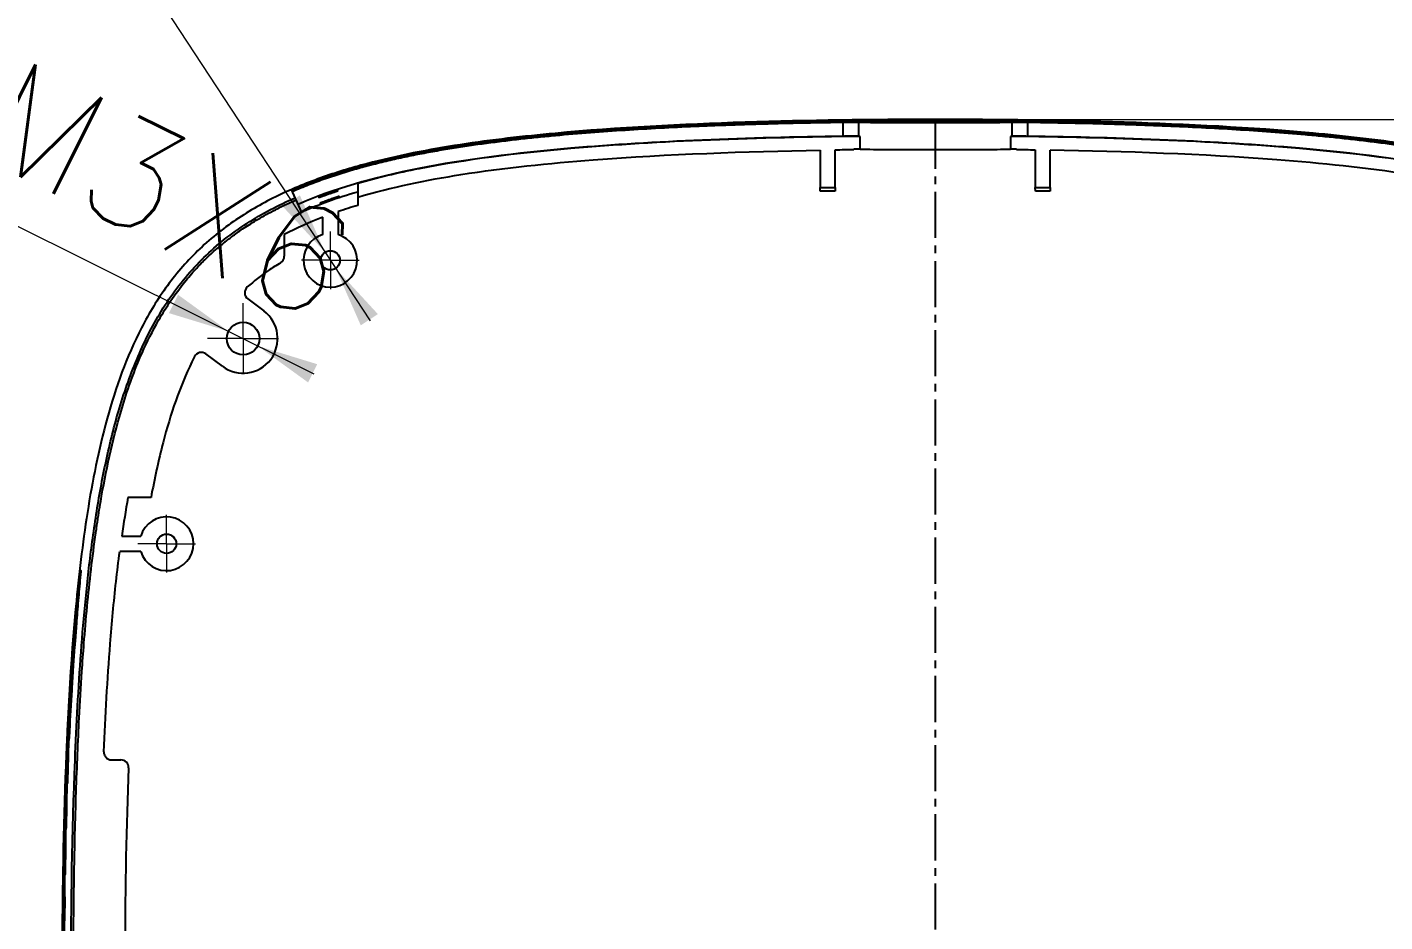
# Model space of a CAD drawing. Header units: millimetres. Extents: x 1677 to 3499, y -182 to 1106.
# Drawn here: x 2310.5 to 2487.2, y 561 to 677.4 of the extents above; entities that cross this region are included whole.
import ezdxf

# ---------------------------------------------------------------- set-up
doc = ezdxf.new("R2010")
doc.units = ezdxf.units.MM
doc.linetypes.add('CENTERX2', pattern=[20.32, 12.7, -2.54, 2.54, -2.54])
doc.linetypes.add('点画线', pattern=[18, 12, -2, 2, -2])
for name, color, linetype, lineweight in [('中心线层', 1, 'CENTERX2', 25), ('图框', 7, 'Continuous', 18), ('尺寸线层', 3, 'Continuous', 18)]:
    doc.layers.add(name, color=color, linetype=linetype, lineweight=lineweight)
doc.styles.get("Standard").update_dxf_attribs({"font": 'txt.shx', "bigfont": 'gbcbig.shx'})
doc.dimstyles.new('ISO-25', dxfattribs={"dimtxt": 3.5, "dimasz": 2.5, "dimexe": 1.25, "dimexo": 0.625, "dimtad": 1, "dimtxsty": 'Standard', "dimcen": 2.5, "dimdle": 5, "dimadec": 0, "dimazin": 0, "dimtfac": 1, "dimtmove": 0, "dimatfit": 3, "dimfxl": 0, "dimarcsym": 0})

# ---------------------------------------------------------------- blocks, each defined once
blk = doc.blocks.new('SW_CENTERMARKSYMBOL_0_3')
at = {"layer": '图框', "color": 0}
for p, q in [((0, 0.5), (0, 0.75)), ((0, 0), (0, 0.5)), ((-0.5, 0), (-0.75, 0)), ((0, 0), (-0.5, 0)), ((0, 0), (0, -0.5)), ((0, 0), (0.5, 0)), ((0.5, 0), (0.75, 0)), ((0, -0.5), (0, -0.75))]:
    blk.add_line(p, q, dxfattribs=at)
blk = doc.blocks.new('SW_CENTERMARKSYMBOL_1')
at = {"layer": '图框', "color": 0}
for p, q in [((0, 0.5), (0, 0.925)), ((0, 0), (0, 0.5)), ((-0.5, 0), (-0.925, 0)), ((0, 0), (-0.5, 0)), ((0, 0), (0, -0.5)), ((0, 0), (0.5, 0)), ((0.5, 0), (0.925, 0)), ((0, -0.5), (0, -0.925))]:
    blk.add_line(p, q, dxfattribs=at)
blk = doc.blocks.new('SW_CENTERMARKSYMBOL_2')
at = {"layer": '图框', "color": 0}
for p, q in [((0, 0.5), (0, 0.75)), ((0, 0), (0, 0.5)), ((-0.5, 0), (-0.75, 0)), ((0, 0), (-0.5, 0)), ((0, 0), (0, -0.5)), ((0, 0), (0.5, 0)), ((0.5, 0), (0.75, 0)), ((0, -0.5), (0, -0.75))]:
    blk.add_line(p, q, dxfattribs=at)
blk = doc.blocks.new('*X17')
at = {"layer": '尺寸线层', "linetype": 'Continuous'}
for points in [[(2349.26, 648.15), (2345.98, 655.57), (2343.76, 654.11)], [(2350.64, 646.07), (2356.14, 640.11), (2353.91, 638.65)]]:
    blk.add_hatch(color=0, dxfattribs=at).paths.add_polyline_path(points, flags=0)
at = {"layer": '尺寸线层', "color": 0, "linetype": 'Continuous'}
blk.add_line((2296.95, 727.78), (2355.12, 639.25), dxfattribs=at)
at = {"layer": '尺寸线层', "color": 0, "insert": (2319.46, 710.86), "char_height": 14, "width": 106, "attachment_point": 5, "rotation": 303.3044}
blk.add_mtext('8-%%C2,5', dxfattribs=at)
blk = doc.blocks.new('*X18')
at = {"layer": '尺寸线层', "linetype": 'Continuous'}
for points in [[(2336.69, 637.87), (2330.12, 642.63), (2328.93, 640.24)], [(2340.49, 635.97), (2348.25, 633.59), (2347.06, 631.21)]]:
    blk.add_hatch(color=0, dxfattribs=at).paths.add_polyline_path(points, flags=0)
at = {"layer": '尺寸线层', "color": 0, "linetype": 'Continuous'}
blk.add_line((2055.2, 778.21), (2347.79, 632.33), dxfattribs=at)
at = {"layer": '尺寸线层', "color": 0, "insert": (2186.53, 724.49), "char_height": 14, "width": 566, "attachment_point": 5, "rotation": 333.4999}
blk.add_mtext('Injection-molded copper nuts  M3X6', dxfattribs=at)
blk = doc.blocks.new('*X20')
at = {"layer": '尺寸线层', "linetype": 'Continuous'}
for points in [[(2602, 665.44), (2600.66, 657.44), (2603.33, 657.44)], [(2602, 438.79), (2600.66, 446.79), (2603.33, 446.79)]]:
    blk.add_hatch(color=0, dxfattribs=at).paths.add_polyline_path(points, flags=0)
at = {"layer": '尺寸线层', "color": 0, "linetype": 'Continuous'}
for p, q in [((2428.7, 665.44), (2604, 665.44)), ((2602, 438.79), (2602, 665.44)), ((2428.7, 438.79), (2604, 438.79))]:
    blk.add_line(p, q, dxfattribs=at)
at = {"layer": '尺寸线层', "color": 0, "insert": (2592.47, 552.11), "char_height": 14, "width": 82, "attachment_point": 5, "rotation": 90}
blk.add_mtext('226,6', dxfattribs=at)

msp = doc.modelspace()

# ---------------------------------------------------------------- linework, layer by layer
at = {"layer": '中心线层', "color": 7, "linetype": 'Continuous', "lineweight": 25}
for p, q in [((2416.7, 663.24), (2416.7, 665.04)), ((2418.7, 665.26), (2418.7, 665.32)), ((2418.7, 665.05), (2418.9, 665.26)), ((2418.7, 665.05), (2418.7, 663.25)), ((2428.7, 665.44), (2428.7, 665.38)), ((2428.7, 665.36), (2428.7, 665.38)), ((2428.7, 665.22), (2428.7, 665.25)), ((2428.7, 665.02), (2428.7, 665.22)), ((2438.7, 663.25), (2438.7, 665.05)), ((2440.7, 665.04), (2440.7, 663.24)), ((2418.91, 661.59), (2418.91, 663.24)), ((2438.49, 663.24), (2438.49, 661.59)), ((2413.73, 661.46), (2413.73, 656.59)), ((2415.66, 656.59), (2415.66, 661.49)), ((2418.12, 661.54), (2418.12, 661.59)), ((2418.91, 661.59), (2418.12, 661.59)), ((2439.28, 661.59), (2438.49, 661.59)), ((2439.28, 661.59), (2439.28, 661.54)), ((2441.73, 661.49), (2441.73, 656.59)), ((2443.66, 656.59), (2443.66, 661.46)), ((2345.38, 655.25), (2344.95, 656.23)), ((2353.52, 657.12), (2353.52, 656.04)), ((2353.52, 656.04), (2353.52, 654.26)), ((2413.73, 656.59), (2415.66, 656.59)), ((2413.74, 656.09), (2413.73, 656.59)), ((2415.66, 656.09), (2413.74, 656.09)), ((2415.66, 656.59), (2415.66, 656.09)), ((2441.74, 656.09), (2441.73, 656.59)), ((2441.73, 656.59), (2443.66, 656.59)), ((2443.66, 656.09), (2441.74, 656.09)), ((2443.66, 656.59), (2443.66, 656.09)), ((2346.19, 653.42), (2345.5, 654.98)), ((2348.95, 650.46), (2348.95, 652.71)), ((2350.95, 653.44), (2350.95, 650.46)), ((2343.95, 650.46), (2343.95, 647.64)), ((2339.2, 642.09), (2341.29, 640.52)), ((2335.89, 633.32), (2333.75, 634.92)), ((2326.6, 616.23), (2323.6, 616.23)), ((2322.8, 611.23), (2325.28, 611.23)), ((2325.28, 609.23), (2322.52, 609.23)), ((2317.28, 605.66), (2316.81, 599.07)), ((2316.89, 602.23), (2316.36, 592.84)), ((2316.65, 596.83), (2316.39, 593.16)), ((2316.27, 591.17), (2316.05, 587.23)), ((2321.46, 582.11), (2322.68, 582.11))]:
    msp.add_line(p, q, dxfattribs=at)
at = {"layer": '中心线层', "linetype": '点画线', "ltscale": 0.5}
msp.add_line((2428.7, 665.02), (2428.7, 436.48), dxfattribs=at)
at = {"layer": '中心线层', "color": 7, "linetype": 'Continuous', "lineweight": 25}
for points in [[(2416.7, 665.04), (2416.7, 665.15), (2416.7, 665.25)], [(2418.52, 665.06), (2418.61, 665.16), (2418.7, 665.26)], [(2438.7, 665.05), (2438.6, 665.15), (2438.5, 665.26)], [(2440.7, 665.04), (2440.7, 665.15), (2440.7, 665.25)]]:
    msp.add_lwpolyline(points, dxfattribs=at)
for centre, radius in [((2349.95, 647.11), 1.25), ((2338.59, 636.92), 2.12), ((2328.63, 610.23), 1.25)]:
    msp.add_circle(centre, radius, dxfattribs=at)
for centre, radius, start, end in [((2358.9, 630.29), 27.07, 107.1474, 109.2685), ((2349.95, 647.11), 3.5, 106.6015, 73.3985), ((2342.95, 647.64), 1, 301.172, 0), ((2339.8, 642.89), 1, 131.3558, 233.0874), ((2338.59, 636.92), 4.5, 233.0874, 53.0874), ((2333.15, 634.12), 1, 53.0874, 152.9203), ((2328.63, 610.23), 3.5, 196.6015, 163.3985), ((2322.68, 581.11), 1, 357.7645, 90)]:
    msp.add_arc(centre, radius, start, end, dxfattribs=at)
msp.add_ellipse((2428.7, 661.6), major_axis=(10, 0), ratio=0.008727, start_param=3.346453, end_param=6.078325, dxfattribs=at)
for points, knots in [([(2428.7, 665.44), (2420.45, 665.44), (2412.2, 665.34), (2395.7, 664.81), (2387.46, 664.39), (2375.09, 663.25), (2370.96, 662.78), (2362.78, 661.52), (2358.71, 660.74), (2352.68, 659.14), (2350.68, 658.54), (2346.72, 657.12), (2344.74, 656.31), (2340.93, 654.43), (2339.09, 653.37), (2335.57, 650.94), (2333.89, 649.55), (2330.86, 646.53), (2329.49, 644.89), (2327.04, 641.4), (2325.96, 639.53), (2323.12, 633.82), (2321.76, 629.83), (2319.6, 621.69), (2318.82, 617.61), (2317.58, 609.45), (2317.11, 605.36), (2315.99, 593.1), (2315.59, 584.91), (2315.09, 568.52), (2315, 560.32), (2315.02, 552.11)], [0, 0, 0, 0, 11534.418464, 11534.418464, 23068.836929, 23068.836929, 28836.046161, 28836.046161, 34603.255393, 34603.255393, 37486.860009, 37486.860009, 40370.464625, 40370.464625, 43254.069241, 43254.069241, 46137.673857, 46137.673857, 49021.278473, 49021.278473, 51904.883089, 51904.883089, 57672.092322, 57672.092322, 63439.301554, 63439.301554, 69206.510786, 69206.510786, 80740.92925, 80740.92925, 92275.347715, 92275.347715, 92275.347715, 92275.347715]), ([(2344.95, 656.23), (2346.2, 656.77), (2347.47, 657.27), (2350.72, 658.43), (2352.71, 659.03), (2358.73, 660.63), (2362.8, 661.41), (2370.98, 662.66), (2375.1, 663.14), (2387.46, 664.28), (2395.71, 664.69), (2408.2, 665.1), (2412.45, 665.19), (2416.7, 665.25)], [0, 0, 0, 0, 2124.535118, 2124.535118, 5432.848136, 5432.848136, 12049.474173, 12049.474173, 18666.10021, 18666.10021, 31899.352283, 31899.352283, 38715.874737, 38715.874737, 38715.874737, 38715.874737]), ([(2416.7, 665.04), (2415.83, 665.03), (2414.1, 665), (2410.64, 664.94), (2407.4, 664.86), (2404.38, 664.77), (2401.78, 664.68), (2398.32, 664.55), (2394, 664.36), (2389.47, 664.1), (2384.94, 663.8), (2381.54, 663.52), (2379.28, 663.32), (2377.77, 663.18), (2375.89, 662.99), (2373.64, 662.74), (2371.39, 662.46), (2369.15, 662.17), (2366.91, 661.84), (2364.68, 661.48), (2362.45, 661.09), (2360.23, 660.65), (2358.02, 660.18), (2356.14, 659.72), (2354.68, 659.35), (2353.22, 658.95), (2351.46, 658.43), (2349.66, 657.84), (2348.22, 657.33), (2347.15, 656.92), (2346.09, 656.49), (2345.38, 656.19), (2345.03, 656.04)], [0, 0, 0, 0, 5610.073846, 11126.727785, 22251.554526, 26422.989562, 30594.269979, 38936.504827, 48668.973274, 58402.165029, 68137.449761, 77876.289378, 80310.239926, 82743.205033, 87605.998842, 92464.594492, 97319.075237, 102169.682621, 107016.834488, 111861.155361, 116703.414453, 121544.774775, 126386.950564, 131232.270255, 134003.609361, 136083.8686, 140945.872106, 145824.26422, 148271.997254, 150726.935046, 153208.462276, 155648.433384, 155648.433384, 155648.433384, 155648.433384]), ([(2416.7, 665.25), (2416.72, 665.25), (2416.77, 665.25), (2416.88, 665.25), (2417.02, 665.25), (2417.17, 665.25), (2417.33, 665.26), (2417.47, 665.26), (2417.63, 665.26), (2417.76, 665.26), (2417.9, 665.26), (2418.02, 665.26), (2418.15, 665.26), (2418.26, 665.26), (2418.37, 665.26), (2418.46, 665.26), (2418.55, 665.26), (2418.62, 665.26), (2418.67, 665.26), (2418.69, 665.26), (2418.7, 665.26)], [0, 0, 0, 0, 2441.842406, 6100.189653, 12200.350491, 19126.392007, 24292.755396, 31178.62555, 36367.159544, 43324.18072, 48508.730771, 55392.745932, 60560.452901, 67492.167014, 72708.226869, 79609.425401, 84770.720931, 90803.579273, 94268.271037, 96879.442013, 96879.442013, 96879.442013, 96879.442013]), ([(2418.52, 665.06), (2418.5, 665.06), (2418.45, 665.06), (2418.38, 665.06), (2418.3, 665.06), (2418.18, 665.06), (2418.01, 665.06), (2417.78, 665.06), (2417.53, 665.05), (2417.27, 665.05), (2416.99, 665.05), (2416.8, 665.04), (2416.7, 665.04)], [0, 0, 0, 0, 3486.081646, 6944.760338, 10376.04045, 13779.926468, 20682.447683, 27566.913317, 34416.826431, 41362.429749, 48150.69356, 55200.534538, 55200.534538, 55200.534538, 55200.534538]), ([(2418.7, 665.05), (2418.7, 665.05), (2418.69, 665.05), (2418.68, 665.05), (2418.65, 665.05), (2418.61, 665.06), (2418.57, 665.06), (2418.54, 665.06), (2418.52, 665.06)], [0, 0, 0, 0, 5929.455964, 11777.537001, 17544.246641, 23229.588644, 28833.567017, 34356.186021, 34356.186021, 34356.186021, 34356.186021]), ([(2418.7, 665.26), (2418.7, 665.26), (2418.71, 665.26), (2418.73, 665.26), (2418.75, 665.26), (2418.77, 665.26), (2418.79, 665.26), (2418.81, 665.26), (2418.82, 665.26), (2418.83, 665.26), (2418.85, 665.26), (2418.86, 665.26), (2418.87, 665.26), (2418.88, 665.26), (2418.89, 665.26), (2418.89, 665.26), (2418.9, 665.26), (2418.9, 665.26), (2418.9, 665.26), (2418.9, 665.26), (2418.9, 665.26)], [0, 0, 0, 0, 3053.220508, 6105.489778, 12208.407972, 19185.006534, 24406.629734, 32331.269831, 38255.90786, 42395.496996, 48596.360938, 56461.953656, 62360.045643, 66490.397395, 72691.507307, 79594.328705, 84783.888458, 90855.61785, 94335.14987, 96950.152243, 96950.152243, 96950.152243, 96950.152243]), ([(2428.7, 665.02), (2428.59, 665.02), (2428.38, 665.02), (2428.06, 665.02), (2427.74, 665.02), (2427.42, 665.02), (2427.09, 665.02), (2426.73, 665.02), (2426.31, 665.02), (2425.69, 665.02), (2424.61, 665.02), (2423.17, 665.02), (2421.65, 665.02), (2420.6, 665.02), (2419.93, 665.02), (2419.5, 665.03), (2419.16, 665.03), (2418.95, 665.04), (2418.83, 665.04), (2418.76, 665.04), (2418.72, 665.05), (2418.71, 665.05), (2418.7, 665.05)], [0, 0, 0, 0, 2207.454283, 4427.618588, 6660.492898, 8906.077196, 11164.371464, 13435.375686, 16525.70516, 20145.68897, 26904.106735, 40287.500669, 53748.893287, 67135.10869, 73995.729178, 80597.698336, 87366.117222, 94036.300696, 97393.048196, 100765.801639, 104154.561998, 107559.330225, 107559.330225, 107559.330225, 107559.330225]), ([(2418.9, 665.26), (2418.9, 665.25), (2418.91, 665.25), (2418.92, 665.25), (2418.96, 665.25), (2419.03, 665.24), (2419.13, 665.24), (2419.23, 665.24), (2419.38, 665.24), (2419.53, 665.23), (2419.71, 665.23), (2419.9, 665.23), (2420.13, 665.23), (2420.37, 665.23), (2420.64, 665.23), (2420.91, 665.22), (2421.3, 665.22), (2421.73, 665.22), (2422.2, 665.22), (2422.58, 665.22), (2422.94, 665.22), (2423.46, 665.22), (2424.01, 665.22), (2424.57, 665.22), (2425.03, 665.22), (2425.46, 665.22), (2425.93, 665.22), (2426.37, 665.22), (2426.99, 665.22), (2427.59, 665.22), (2428.14, 665.22), (2428.46, 665.22), (2428.62, 665.22), (2428.7, 665.22)], [0, 0, 0, 0, 2596.197035, 5194.533128, 10375.264931, 16295.36176, 20745.877427, 26675.604303, 31096.589427, 36969.485772, 41368.240596, 47239.059729, 51656.895636, 57581.241511, 62028.138936, 67921.937331, 72326.433033, 82592.728875, 88484.774388, 92929.676441, 98857.180151, 103276.956643, 113545.824701, 119418.577406, 123838.754502, 129766.993245, 134211.743621, 140103.841126, 144507.927656, 154776.076855, 159932.347943, 162522.433597, 165119.334662, 165119.334662, 165119.334662, 165119.334662]), ([(2428.7, 665.25), (2428.65, 665.25), (2428.54, 665.25), (2428.32, 665.25), (2427.95, 665.25), (2427.42, 665.25), (2426.8, 665.25), (2426.19, 665.25), (2425.61, 665.25), (2425.06, 665.25), (2424.54, 665.25), (2424.06, 665.26), (2423.63, 665.26), (2423.25, 665.26), (2422.91, 665.26), (2422.64, 665.27), (2422.42, 665.27), (2422.26, 665.28), (2422.17, 665.28), (2422.14, 665.29), (2422.17, 665.29), (2422.26, 665.3), (2422.42, 665.3), (2422.61, 665.31), (2422.78, 665.31), (2422.97, 665.32), (2423.24, 665.32), (2423.62, 665.33), (2424.06, 665.34), (2424.53, 665.34), (2425.05, 665.35), (2425.6, 665.35), (2426.18, 665.36), (2426.79, 665.36), (2427.41, 665.36), (2427.94, 665.36), (2428.32, 665.36), (2428.54, 665.36), (2428.64, 665.36), (2428.7, 665.36)], [0, 0, 0, 0, 1543.347671, 3089.77473, 6161.121999, 12277.635967, 18410.643849, 24587.438017, 30714.960247, 36833.187102, 42999.667119, 49149.358685, 55263.861435, 61402.10027, 67575.487007, 73697.460311, 79817.485494, 85988.497669, 92129.481954, 98242.861944, 104387.578412, 110555.914816, 116674.20049, 122798.140693, 126323.926748, 128974.648555, 135109.413921, 141224.199384, 147377.978108, 153540.510261, 159657.410431, 165787.374179, 171964.344067, 178094.461277, 184211.865603, 190375.365683, 193473.374412, 195020.546441, 196572.101231, 196572.101231, 196572.101231, 196572.101231]), ([(2542.38, 552.11), (2542.39, 560.36), (2542.31, 568.61), (2541.8, 585.09), (2541.39, 593.34), (2540.25, 605.7), (2539.77, 609.83), (2538.5, 618.01), (2537.71, 622.08), (2536.09, 628.1), (2535.47, 630.1), (2534.03, 634.05), (2533.2, 636.02), (2531.28, 639.82), (2530.2, 641.65), (2527.72, 645.13), (2526.31, 646.79), (2523.24, 649.78), (2521.59, 651.12), (2518.06, 653.52), (2516.19, 654.58), (2510.46, 657.36), (2506.46, 658.7), (2498.31, 660.82), (2494.23, 661.59), (2486.07, 662.82), (2481.98, 663.28), (2469.71, 664.4), (2461.52, 664.81), (2445.12, 665.34), (2436.91, 665.44), (2428.7, 665.44)], [0, 0, 0, 0, 12535.246805, 12535.246805, 25071.666509, 25071.666509, 31339.87636, 31339.87636, 37608.086212, 37608.086212, 40742.191138, 40742.191138, 43876.296064, 43876.296064, 47010.40099, 47010.40099, 50144.505916, 50144.505916, 53278.610842, 53278.610842, 56412.715768, 56412.715768, 62680.92562, 62680.92562, 68949.135472, 68949.135472, 75217.345324, 75217.345324, 87753.765027, 87753.765027, 100290.184731, 100290.184731, 100290.184731, 100290.184731]), ([(2428.7, 665.36), (2428.77, 665.36), (2428.91, 665.36), (2429.13, 665.36), (2429.38, 665.36), (2429.66, 665.36), (2430.08, 665.36), (2430.6, 665.36), (2431.21, 665.36), (2431.79, 665.35), (2432.34, 665.35), (2432.86, 665.34), (2433.34, 665.34), (2433.77, 665.33), (2434.15, 665.32), (2434.48, 665.32), (2434.76, 665.31), (2434.98, 665.3), (2435.13, 665.3), (2435.23, 665.29), (2435.26, 665.29), (2435.23, 665.28), (2435.13, 665.28), (2434.98, 665.27), (2434.76, 665.27), (2434.49, 665.26), (2434.16, 665.26), (2433.77, 665.26), (2433.34, 665.26), (2432.86, 665.25), (2432.35, 665.25), (2431.8, 665.25), (2431.21, 665.25), (2430.61, 665.25), (2430.09, 665.25), (2429.67, 665.25), (2429.35, 665.25), (2429.02, 665.25), (2428.81, 665.25), (2428.7, 665.25)], [0, 0, 0, 0, 2062.350255, 4123.436372, 6185.475965, 9256.216967, 12327.891954, 18485.031467, 24686.129321, 30837.761169, 36980.060906, 43170.803532, 49344.691549, 55483.252233, 61645.642348, 67843.318625, 73989.379152, 80133.483863, 86328.776146, 92493.922362, 98631.355622, 104800.248605, 110992.854427, 117135.212559, 123283.247446, 129482.206594, 135641.10929, 141779.953543, 147957.944584, 154144.723651, 160285.69138, 166439.774302, 172641.048569, 178795.286075, 184936.760933, 188031.116973, 191126.390906, 194236.573701, 197347.272952, 197347.272952, 197347.272952, 197347.272952]), ([(2428.7, 665.22), (2428.8, 665.22), (2429.02, 665.22), (2429.33, 665.22), (2429.7, 665.22), (2430.12, 665.22), (2430.74, 665.22), (2431.51, 665.22), (2432.41, 665.22), (2433.27, 665.22), (2434.09, 665.22), (2434.86, 665.22), (2435.57, 665.22), (2436.22, 665.22), (2436.79, 665.23), (2437.29, 665.23), (2437.71, 665.23), (2438.05, 665.24), (2438.25, 665.24), (2438.37, 665.24), (2438.44, 665.25), (2438.48, 665.25), (2438.49, 665.25), (2438.5, 665.26)], [0, 0, 0, 0, 2370.664696, 4739.837438, 7110.008913, 10639.804218, 14170.325778, 21245.823854, 28374.070251, 35447.33061, 42506.080673, 49616.670874, 56720.16083, 63777.142478, 70854.087309, 77981.131822, 85051.453918, 92110.098866, 99223.044005, 102787.082571, 106351.77717, 109916.912116, 113483.398516, 113483.398516, 113483.398516, 113483.398516]), ([(2438.7, 665.05), (2438.69, 665.05), (2438.69, 665.05), (2438.67, 665.05), (2438.63, 665.04), (2438.59, 665.04), (2438.54, 665.04), (2438.43, 665.04), (2438.24, 665.03), (2437.9, 665.03), (2437.47, 665.02), (2436.79, 665.02), (2435.75, 665.02), (2434.23, 665.02), (2432.79, 665.02), (2431.73, 665.02), (2431.1, 665.02), (2430.63, 665.02), (2430.14, 665.02), (2429.66, 665.02), (2429.18, 665.02), (2428.86, 665.02), (2428.7, 665.02)], [0, 0, 0, 0, 2284.888893, 4562.659128, 6833.310996, 9096.844791, 11353.260807, 13602.559344, 20311.287127, 27119.450307, 33759.586725, 40660.468239, 54124.667038, 67664.481002, 81125.841891, 87923.631825, 91170.728876, 94673.046537, 98095.824037, 101488.901721, 104852.279441, 108185.957049, 108185.957049, 108185.957049, 108185.957049]), ([(2438.5, 665.26), (2438.5, 665.26), (2438.5, 665.26), (2438.51, 665.26), (2438.54, 665.26), (2438.6, 665.26), (2438.67, 665.26), (2438.77, 665.26), (2438.88, 665.26), (2439.01, 665.26), (2439.15, 665.26), (2439.31, 665.26), (2439.49, 665.26), (2439.67, 665.26), (2439.87, 665.26), (2440.07, 665.26), (2440.27, 665.25), (2440.45, 665.25), (2440.59, 665.25), (2440.66, 665.25), (2440.7, 665.25)], [0, 0, 0, 0, 3073.287303, 6147.161963, 12289.982742, 18421.115154, 24505.415901, 30599.753174, 36742.999813, 42843.093099, 48925.980228, 55048.97775, 61178.134619, 67262.632621, 73359.680766, 79504.183525, 85603.270271, 91687.542328, 94750.716707, 97816.131379, 97816.131379, 97816.131379, 97816.131379]), ([(2440.7, 665.04), (2440.65, 665.04), (2440.56, 665.04), (2440.43, 665.05), (2440.3, 665.05), (2440.18, 665.05), (2440.06, 665.05), (2439.86, 665.05), (2439.59, 665.06), (2439.29, 665.06), (2439.04, 665.06), (2438.87, 665.06), (2438.77, 665.05), (2438.71, 665.05), (2438.7, 665.05), (2438.7, 665.05)], [0, 0, 0, 0, 3105.149058, 6165.955268, 9182.42057, 12154.547037, 15082.336873, 17965.792429, 26954.511897, 35892.280297, 44762.623475, 53810.812296, 59646.541676, 65645.330509, 71807.179363, 71807.179363, 71807.179363, 71807.179363]), ([(2440.7, 665.25), (2444.91, 665.19), (2449.11, 665.1), (2461.51, 664.7), (2469.7, 664.29), (2481.96, 663.17), (2486.05, 662.71), (2494.21, 661.48), (2498.29, 660.71), (2505.79, 658.76), (2509.18, 657.66), (2512.45, 656.23)], [0, 0, 0, 0, 7083.89509, 7083.89509, 20901.024615, 20901.024615, 27809.589378, 27809.589378, 34718.154141, 34718.154141, 40558.387866, 40558.387866, 40558.387866, 40558.387866]), ([(2512.37, 656.04), (2512.19, 656.12), (2511.83, 656.27), (2511.3, 656.5), (2510.75, 656.72), (2510.03, 657), (2509.12, 657.35), (2507.67, 657.86), (2505.85, 658.46), (2504.01, 659), (2502.55, 659.39), (2501.08, 659.77), (2499.24, 660.21), (2497.02, 660.68), (2494.8, 661.11), (2492.57, 661.5), (2490.34, 661.86), (2488.1, 662.19), (2485.87, 662.48), (2483.63, 662.75), (2481.38, 663), (2479.13, 663.23), (2476.14, 663.5), (2472.38, 663.8), (2467.87, 664.11), (2463.35, 664.36), (2459.58, 664.53), (2456.57, 664.65), (2454.3, 664.73), (2452.04, 664.8), (2449.02, 664.89), (2446, 664.95), (2442.97, 665.01), (2441.46, 665.03), (2440.7, 665.04)], [0, 0, 0, 0, 1393.225992, 2797.242834, 4212.207205, 5638.272171, 8407.235709, 11226.448695, 16771.698083, 22285.600455, 25033.676968, 27777.00864, 33251.879728, 38714.574725, 44168.545087, 49616.56527, 55060.789794, 60502.772602, 65943.593312, 71384.12221, 76825.031974, 82266.813299, 87709.787138, 98599.955513, 109496.956384, 120401.578191, 131314.020881, 136773.104363, 142233.987242, 147696.588922, 153160.98915, 164095.20519, 169524.932344, 175036.590322, 175036.590322, 175036.590322, 175036.590322]), ([(2416.7, 663.24), (2404.26, 663.08), (2392.14, 662.62), (2374.1, 661.07), (2367.45, 660.24), (2355.52, 657.88), (2350.27, 656.37), (2345.76, 654.39), (2345.76, 654.39), (2345.76, 654.39), (2345.76, 654.39)], [0, 0, 0, 0, 16682.074855, 16682.074855, 27689.212888, 27689.212888, 38696.35092, 38696.35092, 38696.35092, 38698.115231, 38698.115231, 38698.115231, 38698.115231]), ([(2418.91, 663.24), (2405.7, 663.09), (2392.79, 662.64), (2374.11, 661.04), (2367.46, 660.2), (2358.68, 658.47), (2356.02, 657.84), (2353.52, 657.12)], [0, 0, 0, 0, 14978.365051, 14978.365051, 24310.36581, 24310.36581, 28719.305057, 28719.305057, 28719.305057, 28719.305057]), ([(2418.7, 663.25), (2418.7, 663.25), (2418.68, 663.25), (2418.63, 663.25), (2418.59, 663.25), (2418.49, 663.26), (2418.42, 663.26), (2418.28, 663.26), (2418.19, 663.26), (2418.01, 663.26), (2417.91, 663.25), (2417.69, 663.25), (2417.58, 663.25), (2417.22, 663.25), (2416.96, 663.25), (2416.7, 663.24)], [0, 0, 0, 0, 4981.250695, 4981.250695, 9962.501389, 9962.501389, 14943.752084, 14943.752084, 19925.002779, 19925.002779, 24906.253473, 24906.253473, 29887.504168, 29887.504168, 39850.005557, 39850.005557, 39850.005557, 39850.005557]), ([(2438.49, 663.24), (2438.55, 663.24), (2438.6, 663.24), (2438.67, 663.24), (2438.69, 663.25), (2438.7, 663.25)], [0, 0, 0, 0, 6807.733192, 6807.733192, 13615.466384, 13615.466384, 13615.466384, 13615.466384]), ([(2503.87, 657.12), (2501.38, 657.84), (2498.72, 658.47), (2489.94, 660.2), (2483.29, 661.04), (2464.61, 662.64), (2451.7, 663.09), (2438.49, 663.24)], [0, 0, 0, 0, 4625.424851, 4625.424851, 14415.732701, 14415.732701, 30129.755589, 30129.755589, 30129.755589, 30129.755589]), ([(2440.7, 663.24), (2440.57, 663.24), (2440.44, 663.25), (2440.19, 663.25), (2440.06, 663.25), (2439.82, 663.25), (2439.71, 663.25), (2439.49, 663.25), (2439.39, 663.26), (2439.2, 663.26), (2439.12, 663.26), (2438.97, 663.26), (2438.91, 663.26), (2438.76, 663.25), (2438.7, 663.25), (2438.7, 663.25)], [0, 0, 0, 0, 5027.887321, 5027.887321, 10055.774643, 10055.774643, 15083.661964, 15083.661964, 20111.549286, 20111.549286, 25139.436607, 25139.436607, 30167.323929, 30167.323929, 40223.098572, 40223.098572, 40223.098572, 40223.098572]), ([(2511.64, 654.39), (2511.64, 654.39), (2511.64, 654.39), (2511.64, 654.39), (2507.13, 656.37), (2501.87, 657.88), (2489.94, 660.24), (2483.3, 661.07), (2465.26, 662.62), (2453.14, 663.08), (2440.7, 663.24)], [0, 0, 0, 0, 1.993868, 1.993868, 1.993868, 11682.840031, 11682.840031, 23363.686194, 23363.686194, 41066.871629, 41066.871629, 41066.871629, 41066.871629]), ([(2353.52, 655.33), (2357.96, 656.64), (2362.45, 657.56), (2372.66, 659.16), (2378.42, 659.74), (2394.02, 660.94), (2403.89, 661.25), (2413.73, 661.46)], [0, 0, 0, 0, 6482.573826, 6482.573826, 14682.372121, 14682.372121, 28687.326672, 28687.326672, 28687.326672, 28687.326672]), ([(2503.87, 655.34), (2502.26, 655.82), (2500.63, 656.25), (2496.17, 657.28), (2493.32, 657.81), (2484.72, 659.16), (2478.96, 659.74), (2463.36, 660.94), (2453.51, 661.25), (2443.66, 661.46)], [0, 0, 0, 0, 2497.806964, 2497.806964, 6819.665921, 6819.665921, 15463.383835, 15463.383835, 30224.710766, 30224.710766, 30224.710766, 30224.710766]), ([(2349.96, 655.85), (2349.81, 655.8), (2349.52, 655.69), (2349.08, 655.54), (2348.73, 655.4), (2348.5, 655.31), (2348.42, 655.28), (2348.47, 655.3), (2348.65, 655.36), (2348.93, 655.46), (2349.3, 655.59), (2349.73, 655.75), (2350.16, 655.9), (2350.55, 656.03), (2350.81, 656.12), (2350.94, 656.17), (2350.93, 656.16), (2350.92, 656.16)], [0, 0, 0, 0, 5871.1147, 11742.024124, 17584.66574, 23171.201233, 28398.973716, 33365.413525, 38285.87181, 43371.486039, 48754.487751, 54445.162008, 60315.55873, 66147.702426, 71747.351334, 77046.259386, 79107.787281, 79107.787281, 79107.787281, 79107.787281]), ([(2316.2, 552.11), (2316.18, 561.52), (2316.29, 570.91), (2316.81, 584.98), (2317.04, 589.67), (2317.53, 596.69), (2317.71, 599.02), (2318.14, 603.69), (2318.39, 606.02), (2318.96, 610.68), (2319.29, 613.01), (2320.06, 617.65), (2320.51, 619.97), (2321.56, 624.59), (2322.17, 626.9), (2323.62, 631.43), (2324.46, 633.65), (2325.94, 636.88), (2326.48, 637.95), (2327.64, 640.03), (2328.27, 641.06), (2330.27, 644), (2331.78, 645.82), (2334.34, 648.31), (2335.24, 649.1), (2337.12, 650.58), (2338.09, 651.27), (2340.08, 652.55), (2341.11, 653.15), (2343.21, 654.26), (2344.29, 654.78), (2345.38, 655.25)], [0, 0, 0, 0, 20494.969732, 20494.969732, 30742.454598, 30742.454598, 35866.197031, 35866.197031, 40989.939464, 40989.939464, 46113.681897, 46113.681897, 51237.42433, 51237.42433, 56361.166763, 56361.166763, 61484.909196, 61484.909196, 64046.780412, 64046.780412, 66608.651629, 66608.651629, 71732.394062, 71732.394062, 74294.265278, 74294.265278, 76856.136495, 76856.136495, 79418.007711, 79418.007711, 81979.878927, 81979.878927, 81979.878927, 81979.878927]), ([(2316.5, 552.11), (2316.5, 553.15), (2316.5, 555.4), (2316.51, 559), (2316.54, 563.06), (2316.6, 567.6), (2316.7, 572.6), (2316.84, 577.75), (2317.03, 582.79), (2317.26, 588.02), (2317.54, 592.81), (2317.89, 597.63), (2318.27, 602.06), (2318.78, 606.87), (2319.27, 610.7), (2319.74, 613.89), (2320.33, 617.47), (2321.31, 622.38), (2322.93, 628.63), (2324.99, 634.33), (2327.25, 638.83), (2329.16, 641.9), (2330.8, 644.1), (2332.11, 645.63), (2333, 646.57), (2333.91, 647.49), (2334.67, 648.19), (2335.28, 648.71), (2335.41, 648.82), (2335.62, 649), (2335.92, 649.24), (2336.3, 649.55), (2336.77, 649.92), (2337.34, 650.34), (2337.99, 650.82), (2338.75, 651.34), (2339.61, 651.89), (2340.57, 652.48), (2341.64, 653.09), (2342.82, 653.72), (2344.11, 654.36), (2345.03, 654.77), (2345.5, 654.98)], [0, 0, 0, 0, 5573.288524, 11979.769815, 19219.157245, 27291.208667, 36195.805565, 45933.076466, 54805.439885, 63159.164746, 73902.225655, 80393.685289, 89008.986528, 97622.0053, 106232.41469, 109644.184565, 114840.233994, 125610.271704, 136376.122378, 149314.471571, 157845.534609, 163231.700695, 168613.719278, 172489.082356, 173992.810682, 175504.233147, 179385.519479, 179500.661831, 179805.624163, 180300.517586, 180985.477534, 181860.597112, 182925.829767, 184180.857112, 185624.917492, 187256.591302, 189073.540127, 191074.617653, 193264.321796, 195644.954207, 198219.323273, 200990.871642, 200990.871642, 200990.871642, 200990.871642]), ([(2345.5, 654.98), (2345.47, 655.05), (2345.44, 655.12), (2345.39, 655.22), (2345.38, 655.25), (2345.38, 655.25)], [0, 0, 0, 0, 6533.650571, 6533.650571, 13067.301141, 13067.301141, 13067.301141, 13067.301141]), ([(2348.61, 654.55), (2348.61, 654.55), (2348.59, 654.54), (2348.69, 654.57), (2348.9, 654.65), (2349.22, 654.76), (2349.56, 654.89), (2349.8, 654.97), (2349.89, 655)], [0, 0, 0, 0, 1916.047208, 8297.876599, 14732.503614, 21465.775226, 28615.147694, 33327.597966, 33327.597966, 33327.597966, 33327.597966]), ([(2349.89, 655), (2350, 655.04), (2350.11, 655.08), (2350.33, 655.16), (2350.43, 655.19), (2350.72, 655.29), (2350.88, 655.35), (2351.08, 655.42), (2351.12, 655.43), (2351.06, 655.42), (2350.95, 655.39), (2350.65, 655.29), (2350.45, 655.22), (2350.02, 655.07), (2349.79, 654.99), (2349.46, 654.87), (2349.35, 654.83), (2349.15, 654.76), (2349.06, 654.72), (2348.89, 654.66), (2348.82, 654.63), (2348.7, 654.59), (2348.66, 654.57), (2348.63, 654.56)], [0, 0, 0, 0, 3682.11067, 3682.11067, 7364.221341, 7364.221341, 14728.442682, 14728.442682, 22092.664022, 22092.664022, 29456.885363, 29456.885363, 36821.106704, 36821.106704, 44185.328045, 44185.328045, 47867.438715, 47867.438715, 51549.549385, 51549.549385, 55231.660056, 55231.660056, 58913.770726, 58913.770726, 58913.770726, 58913.770726]), ([(2343.47, 646.78), (2342.92, 646.46), (2341.4, 645.47), (2340, 644.39), (2339.14, 643.64)], [0, 0, 0, 0, 4522.380976, 13053.247725, 13053.247725, 13053.247725, 13053.247725]), ([(2332.26, 634.58), (2332.15, 634.36), (2331.24, 632.53), (2329.73, 628.86), (2327.97, 622.95), (2327.05, 618.67), (2326.6, 616.23)], [0, 0, 0, 0, 916.164607, 7664.964223, 14413.763839, 23049.354532, 23049.354532, 23049.354532, 23049.354532]), ([(2320.46, 583.15), (2320.66, 587.85), (2320.93, 592.54), (2321.51, 599.92), (2321.75, 602.62), (2322.19, 606.61), (2322.36, 607.92), (2322.52, 609.23)], [0, 0, 0, 0, 9819.604064, 9819.604064, 15485.008754, 15485.008754, 18243.138754, 18243.138754, 18243.138754, 18243.138754]), ([(2317.46, 606.59), (2317.41, 606.09), (2317.31, 605.09), (2317.18, 603.59), (2317.06, 602.09), (2316.94, 600.59), (2316.87, 599.59), (2316.84, 599.09)], [0, 0, 0, 0, 5655.58522, 11310.277947, 16964.151277, 22617.299464, 28270.022099, 28270.022099, 28270.022099, 28270.022099]), ([(2317.21, 604.42), (2317.21, 604.44), (2317.22, 604.48), (2317.22, 604.53), (2317.23, 604.6), (2317.23, 604.67), (2317.24, 604.78), (2317.26, 604.95), (2317.29, 605.18), (2317.31, 605.42), (2317.35, 605.75), (2317.39, 606.15), (2317.43, 606.46), (2317.45, 606.63), (2317.46, 606.72), (2317.47, 606.76), (2317.47, 606.76), (2317.47, 606.72), (2317.46, 606.67), (2317.46, 606.62), (2317.46, 606.59)], [0, 0, 0, 0, 2350.370913, 4679.672265, 7002.567267, 9333.842302, 11688.128338, 17516.310315, 23350.612578, 29177.870965, 35007.740066, 46607.530732, 58209.961618, 64047.342922, 69878.102675, 75716.529285, 81552.716775, 85460.320561, 89334.956229, 93245.770807, 93245.770807, 93245.770807, 93245.770807]), ([(2317.04, 603.49), (2317.04, 603.51), (2317.04, 603.55), (2317.05, 603.6), (2317.06, 603.67), (2317.06, 603.74), (2317.07, 603.85), (2317.09, 604.02), (2317.11, 604.25), (2317.14, 604.49), (2317.17, 604.82), (2317.21, 605.22), (2317.25, 605.53), (2317.27, 605.7), (2317.28, 605.79), (2317.29, 605.83), (2317.29, 605.83), (2317.29, 605.79), (2317.28, 605.74), (2317.28, 605.69), (2317.28, 605.66)], [0, 0, 0, 0, 2350.606513, 4680.078343, 7003.073217, 9334.373342, 11688.606977, 17517.221839, 23351.523737, 29179.085626, 35009.096162, 46609.330464, 58212.352863, 64049.824041, 69881.170586, 75719.727616, 81556.177472, 85464.050045, 89338.850024, 93249.644524, 93249.644524, 93249.644524, 93249.644524]), ([(2316.65, 596.92), (2316.69, 597.55), (2316.77, 598.8), (2316.91, 600.76), (2317.06, 602.63), (2317.16, 603.88), (2317.21, 604.42)], [0, 0, 0, 0, 5760.122324, 11506.36141, 18018.566282, 23012.728651, 23012.728651, 23012.728651, 23012.728651]), ([(2316.68, 600.06), (2316.68, 600.08), (2316.69, 600.12), (2316.69, 600.17), (2316.7, 600.24), (2316.7, 600.31), (2316.71, 600.42), (2316.72, 600.59), (2316.74, 600.82), (2316.77, 601.06), (2316.79, 601.39), (2316.83, 601.79), (2316.86, 602.1), (2316.88, 602.27), (2316.89, 602.36), (2316.9, 602.4), (2316.9, 602.4), (2316.9, 602.36), (2316.9, 602.31), (2316.89, 602.26), (2316.89, 602.23)], [0, 0, 0, 0, 2351.709145, 4682.075939, 7005.740469, 9337.470022, 11691.881167, 17522.741577, 23357.934271, 29187.348118, 35018.676152, 46622.06394, 58228.687057, 64067.349773, 69901.374533, 75741.233999, 81579.392704, 85488.680312, 89364.585529, 93275.946759, 93275.946759, 93275.946759, 93275.946759]), ([(2316.84, 599.09), (2316.84, 599.07), (2316.83, 599.04), (2316.83, 598.98), (2316.82, 598.91), (2316.82, 598.84), (2316.81, 598.73), (2316.8, 598.56), (2316.78, 598.33), (2316.76, 598.09), (2316.73, 597.76), (2316.7, 597.37), (2316.67, 597.05), (2316.66, 596.88), (2316.65, 596.79), (2316.64, 596.75), (2316.64, 596.76), (2316.64, 596.8), (2316.65, 596.85), (2316.65, 596.9), (2316.65, 596.92)], [0, 0, 0, 0, 2352.688192, 4683.988244, 7008.523208, 9341.042747, 11696.145864, 17529.635919, 23366.454232, 29198.456103, 35031.387238, 46638.845326, 58249.901749, 64090.176744, 69927.367703, 75769.064075, 81609.6001, 85520.630123, 89397.956441, 93310.227515, 93310.227515, 93310.227515, 93310.227515]), ([(2316.22, 594.13), (2316.22, 594.15), (2316.22, 594.19), (2316.23, 594.24), (2316.23, 594.31), (2316.24, 594.38), (2316.24, 594.49), (2316.25, 594.66), (2316.27, 594.89), (2316.29, 595.13), (2316.31, 595.46), (2316.34, 595.86), (2316.37, 596.17), (2316.38, 596.34), (2316.39, 596.43), (2316.39, 596.47), (2316.4, 596.47), (2316.39, 596.43), (2316.39, 596.38), (2316.39, 596.33), (2316.39, 596.3)], [0, 0, 0, 0, 2353.547508, 4685.50848, 7010.507891, 9343.302168, 11698.501775, 17533.358022, 23371.003357, 29203.932757, 35038.238067, 46648.092337, 58261.699891, 64103.229729, 69941.700239, 75784.472182, 81626.006482, 85537.822557, 89415.95155, 93328.99001, 93328.99001, 93328.99001, 93328.99001]), ([(2316.39, 593.16), (2316.39, 593.14), (2316.39, 593.11), (2316.39, 593.05), (2316.38, 592.99), (2316.38, 592.91), (2316.37, 592.8), (2316.36, 592.63), (2316.35, 592.4), (2316.33, 592.16), (2316.31, 591.83), (2316.29, 591.44), (2316.27, 591.12), (2316.25, 590.95), (2316.25, 590.86), (2316.24, 590.82), (2316.24, 590.83), (2316.24, 590.87), (2316.24, 590.92), (2316.25, 590.97), (2316.25, 590.99)], [0, 0, 0, 0, 2354.547649, 4687.478597, 7013.408914, 9347.085953, 11703.111346, 17540.602146, 23380.215163, 29215.76783, 35052.00628, 46666.324542, 58284.640971, 64128.079496, 69969.595737, 75814.447057, 81658.478061, 85572.059902, 89451.72785, 93365.954434, 93365.954434, 93365.954434, 93365.954434]), ([(2315.86, 588.2), (2315.86, 588.22), (2315.86, 588.26), (2315.87, 588.31), (2315.87, 588.38), (2315.87, 588.45), (2315.88, 588.56), (2315.89, 588.73), (2315.9, 588.96), (2315.91, 589.2), (2315.93, 589.53), (2315.95, 589.93), (2315.97, 590.24), (2315.99, 590.42), (2315.99, 590.5), (2316, 590.54), (2316, 590.54), (2316, 590.5), (2316, 590.45), (2315.99, 590.4), (2315.99, 590.37)], [0, 0, 0, 0, 2355.344586, 4688.938178, 7015.397869, 9349.475004, 11705.778099, 17544.742902, 23385.44003, 29222.168324, 35059.859635, 46676.862958, 58297.970625, 64142.808887, 69985.713785, 75831.836608, 81677.072246, 85591.54113, 89472.108928, 93387.221776, 93387.221776, 93387.221776, 93387.221776]), ([(2316.05, 587.23), (2316.05, 587.21), (2316.05, 587.18), (2316.04, 587.12), (2316.04, 587.06), (2316.04, 586.98), (2316.03, 586.87), (2316.03, 586.7), (2316.02, 586.47), (2316, 586.23), (2315.99, 585.9), (2315.97, 585.51), (2315.95, 585.19), (2315.94, 585.02), (2315.94, 584.93), (2315.93, 584.89), (2315.93, 584.9), (2315.93, 584.94), (2315.93, 584.99), (2315.93, 585.04), (2315.93, 585.06)], [0, 0, 0, 0, 2356.371269, 4690.971985, 7018.416233, 9353.45244, 11710.686525, 17552.311867, 23395.250727, 29234.643808, 35074.540513, 46696.340908, 58322.402275, 64169.41811, 70015.276095, 75863.687248, 81711.52562, 85627.775285, 89509.980813, 93426.515509, 93426.515509, 93426.515509, 93426.515509]), ([(2315.69, 584.44), (2315.67, 583.67), (2315.63, 582.18), (2315.58, 580.01), (2315.54, 577.95), (2315.51, 576.02), (2315.48, 574.2), (2315.47, 572.51), (2315.45, 570.93), (2315.45, 569.92), (2315.45, 569.44)], [0, 0, 0, 0, 6606.091427, 12865.293336, 18777.648261, 24343.194313, 29562.049267, 34434.221608, 38959.68988, 43138.434205, 43138.434205, 43138.434205, 43138.434205]), ([(2315.59, 582.27), (2315.59, 582.29), (2315.59, 582.33), (2315.59, 582.38), (2315.59, 582.45), (2315.59, 582.52), (2315.6, 582.63), (2315.6, 582.8), (2315.61, 583.03), (2315.62, 583.27), (2315.64, 583.6), (2315.65, 584), (2315.67, 584.31), (2315.68, 584.49), (2315.69, 584.57), (2315.69, 584.61), (2315.69, 584.61), (2315.69, 584.57), (2315.69, 584.52), (2315.69, 584.47), (2315.69, 584.44)], [0, 0, 0, 0, 2357.129329, 4692.40075, 7020.429192, 9355.965609, 11713.620085, 17556.813847, 23401.048155, 29241.815693, 35083.244508, 46707.97978, 58337.04556, 64185.581845, 70032.931272, 75882.777347, 81731.994538, 85649.21967, 89532.40851, 93449.926178, 93449.926178, 93449.926178, 93449.926178]), ([(2320.46, 583.15), (2320.46, 583.02), (2320.48, 582.88), (2320.57, 582.63), (2320.65, 582.51), (2320.83, 582.32), (2320.94, 582.24), (2321.19, 582.14), (2321.32, 582.11), (2321.46, 582.11)], [0, 0, 0, 0, 5779.803576, 5779.803576, 11559.607152, 11559.607152, 17339.410728, 17339.410728, 23119.214304, 23119.214304, 23119.214304, 23119.214304]), ([(2315.79, 581.3), (2315.79, 581.28), (2315.78, 581.25), (2315.78, 581.19), (2315.78, 581.13), (2315.78, 581.05), (2315.78, 580.94), (2315.77, 580.77), (2315.76, 580.54), (2315.75, 580.3), (2315.74, 579.97), (2315.73, 579.58), (2315.71, 579.26), (2315.71, 579.09), (2315.7, 579), (2315.7, 578.96), (2315.69, 578.97), (2315.69, 579.01), (2315.69, 579.06), (2315.7, 579.11), (2315.7, 579.13)], [0, 0, 0, 0, 2358.185622, 4694.500083, 7023.559399, 9360.115824, 11718.781049, 17564.67514, 23411.36398, 29254.843791, 35098.693296, 46728.502834, 58362.736706, 64213.667016, 70063.91723, 75916.225063, 81768.135233, 85687.165166, 89572.074053, 93491.191899, 93491.191899, 93491.191899, 93491.191899]), ([(2315.46, 578.51), (2315.44, 577.68), (2315.42, 576.01), (2315.39, 573.51), (2315.36, 571.01), (2315.35, 568.51), (2315.35, 566.01), (2315.36, 564.34), (2315.36, 563.51)], [0, 0, 0, 0, 5523.82799, 11045.904495, 16566.285389, 22084.967324, 27601.946139, 33117.216986, 33117.216986, 33117.216986, 33117.216986]), ([(2315.38, 576.34), (2315.38, 576.36), (2315.38, 576.4), (2315.38, 576.45), (2315.38, 576.52), (2315.38, 576.59), (2315.39, 576.7), (2315.39, 576.87), (2315.4, 577.1), (2315.4, 577.34), (2315.42, 577.67), (2315.43, 578.07), (2315.44, 578.38), (2315.45, 578.56), (2315.46, 578.64), (2315.46, 578.68), (2315.46, 578.68), (2315.46, 578.64), (2315.46, 578.59), (2315.46, 578.54), (2315.46, 578.51)], [0, 0, 0, 0, 2358.932898, 4695.93598, 7025.625692, 9362.755291, 11721.938009, 17569.470602, 23417.635064, 29262.643908, 35108.101702, 46741.057179, 58378.480425, 64231.029271, 70082.864896, 75936.73883, 81790.16953, 85710.251091, 89596.213527, 93516.390946, 93516.390946, 93516.390946, 93516.390946]), ([(2315.59, 575.37), (2315.59, 575.35), (2315.59, 575.32), (2315.59, 575.26), (2315.59, 575.2), (2315.58, 575.12), (2315.58, 575.01), (2315.58, 574.84), (2315.57, 574.61), (2315.57, 574.37), (2315.56, 574.04), (2315.55, 573.65), (2315.54, 573.33), (2315.53, 573.16), (2315.53, 573.07), (2315.52, 573.03), (2315.52, 573.04), (2315.52, 573.08), (2315.52, 573.13), (2315.52, 573.18), (2315.52, 573.2)], [0, 0, 0, 0, 2360.003925, 4698.074314, 7028.832492, 9367.037382, 11727.308684, 17577.601216, 23428.369224, 29276.147591, 35124.184331, 46762.438237, 58405.217118, 64260.308487, 70115.054335, 75971.521557, 81827.729576, 85749.658346, 89637.409716, 93559.304161, 93559.304161, 93559.304161, 93559.304161]), ([(2315.23, 570.41), (2315.23, 570.43), (2315.23, 570.47), (2315.23, 570.52), (2315.23, 570.59), (2315.23, 570.66), (2315.23, 570.77), (2315.24, 570.94), (2315.24, 571.17), (2315.25, 571.41), (2315.25, 571.74), (2315.26, 572.14), (2315.27, 572.45), (2315.28, 572.63), (2315.28, 572.71), (2315.29, 572.75), (2315.29, 572.75), (2315.29, 572.71), (2315.29, 572.66), (2315.29, 572.61), (2315.29, 572.58)], [0, 0, 0, 0, 2360.764392, 4699.55025, 7030.978872, 9369.80916, 11730.660774, 17582.698976, 23435.042667, 29284.469912, 35134.19384, 46775.782467, 58421.927656, 64278.754221, 70135.14986, 75993.295568, 81851.132006, 85774.16022, 89663.027383, 93586.066875, 93586.066875, 93586.066875, 93586.066875]), ([(2315.45, 569.44), (2315.45, 569.42), (2315.45, 569.39), (2315.45, 569.33), (2315.45, 569.27), (2315.45, 569.19), (2315.44, 569.08), (2315.44, 568.91), (2315.44, 568.68), (2315.43, 568.44), (2315.43, 568.11), (2315.42, 567.72), (2315.41, 567.4), (2315.41, 567.23), (2315.4, 567.14), (2315.4, 567.1), (2315.4, 567.11), (2315.4, 567.15), (2315.4, 567.2), (2315.4, 567.25), (2315.4, 567.27)], [0, 0, 0, 0, 2361.869929, 4701.758522, 7034.29326, 9374.239946, 11736.225826, 17591.075364, 23446.166441, 29298.433719, 35150.86377, 46797.95243, 58449.632145, 64309.118414, 70168.469643, 76029.319779, 81890.022194, 85814.947752, 89705.66816, 93630.515806, 93630.515806, 93630.515806, 93630.515806]), ([(2315.13, 564.48), (2315.13, 564.5), (2315.13, 564.54), (2315.13, 564.59), (2315.13, 564.66), (2315.13, 564.73), (2315.13, 564.84), (2315.13, 565.01), (2315.14, 565.24), (2315.14, 565.48), (2315.14, 565.81), (2315.15, 566.21), (2315.16, 566.52), (2315.16, 566.7), (2315.17, 566.78), (2315.17, 566.82), (2315.17, 566.82), (2315.17, 566.78), (2315.17, 566.73), (2315.17, 566.68), (2315.17, 566.65)], [0, 0, 0, 0, 2362.637039, 4703.26232, 7036.503826, 9377.127638, 11739.761051, 17596.432736, 23453.2168, 29307.242246, 35161.436133, 46812.036793, 58467.249493, 64328.551538, 70189.642215, 76052.270354, 81914.705996, 85840.797024, 89732.692527, 93658.742735, 93658.742735, 93658.742735, 93658.742735]), ([(2315.36, 563.51), (2315.36, 563.49), (2315.36, 563.46), (2315.36, 563.4), (2315.36, 563.34), (2315.36, 563.26), (2315.36, 563.15), (2315.36, 562.98), (2315.36, 562.75), (2315.35, 562.51), (2315.35, 562.18), (2315.35, 561.79), (2315.34, 561.47), (2315.34, 561.3), (2315.33, 561.21), (2315.33, 561.17), (2315.33, 561.18), (2315.33, 561.22), (2315.33, 561.27), (2315.33, 561.32), (2315.33, 561.34)], [0, 0, 0, 0, 2363.776708, 4705.538796, 7039.9214, 9381.698378, 11745.505345, 17605.055814, 23464.69872, 29321.63034, 35178.646159, 46834.932651, 58495.847157, 64359.931968, 70224.008083, 76089.446072, 81954.824895, 85882.850984, 89776.658274, 93704.608433, 93704.608433, 93704.608433, 93704.608433])]:
    msp.add_open_spline(points, degree=3, knots=knots, dxfattribs=at)
for points in [[(2418.7, 665.32), (2422.03, 665.36), (2425.37, 665.38), (2428.7, 665.38)], [(2418.7, 663.25), (2418.71, 663.25), (2418.75, 663.24), (2418.84, 663.24), (2418.91, 663.24)], [(2415.66, 661.49), (2416.48, 661.51), (2417.3, 661.53), (2418.12, 661.54)], [(2439.28, 661.54), (2440.1, 661.52), (2440.92, 661.51), (2441.73, 661.49)], [(2346.19, 653.42), (2348.43, 654.4), (2350.88, 655.27), (2353.52, 656.04)], [(2353.52, 654.26), (2352.66, 654), (2351.8, 653.73), (2350.95, 653.44)], [(2348.95, 652.71), (2347.25, 652.04), (2345.57, 651.31), (2343.95, 650.46)], [(2323.6, 616.23), (2323.3, 614.56), (2323.04, 612.9), (2322.8, 611.23)], [(2316.25, 590.99), (2316.43, 595.16), (2316.69, 599.33), (2317.04, 603.49)], [(2315.93, 585.06), (2316.09, 590.07), (2316.32, 595.07), (2316.68, 600.06)], [(2316.39, 596.3), (2316.09, 591.3), (2315.9, 586.3), (2315.79, 581.3)], [(2315.7, 579.13), (2315.79, 584.14), (2315.95, 589.14), (2316.22, 594.13)], [(2315.99, 590.37), (2315.78, 585.37), (2315.66, 580.37), (2315.59, 575.37)], [(2315.52, 573.2), (2315.57, 578.21), (2315.67, 583.21), (2315.86, 588.2)], [(2315.4, 567.27), (2315.4, 572.27), (2315.46, 577.27), (2315.59, 582.27)], [(2323.68, 581.07), (2323.38, 573.5), (2323.24, 565.59), (2323.21, 557.61)], [(2315.33, 561.34), (2315.29, 566.34), (2315.31, 571.34), (2315.38, 576.34)], [(2315.29, 572.58), (2315.24, 567.58), (2315.26, 562.58), (2315.31, 557.58)], [(2315.3, 555.41), (2315.23, 560.41), (2315.2, 565.41), (2315.23, 570.41)], [(2315.17, 566.65), (2315.17, 561.8), (2315.22, 556.96), (2315.3, 552.11)], [(2315.17, 558.82), (2315.15, 560.71), (2315.14, 562.6), (2315.13, 564.48)]]:
    msp.add_open_spline(points, degree=3, dxfattribs=at)

# ---------------------------------------------------------------- block references
at = {"layer": '中心线层', "xscale": 5, "yscale": 5, "zscale": 5}
for name, p in [('SW_CENTERMARKSYMBOL_0_3', (2349.95, 647.11)), ('SW_CENTERMARKSYMBOL_1', (2338.59, 636.92)), ('SW_CENTERMARKSYMBOL_2', (2328.63, 610.23))]:
    msp.add_blockref(name, p, dxfattribs=at)

# ---------------------------------------------------------------- dimensions: what is measured, and where the dimension line sits
at = {"layer": '尺寸线层'}
dim = msp.add_diameter_dim_2p(p1=(2340.49, 635.97), p2=(2336.69, 637.87), text='Injection-molded copper nuts  M3X6', dimstyle='ISO-25', override={"dimtxt": 14, "dimasz": 8, "dimexe": 2, "dimexo": 0, "dimgap": 1.524, "dimdec": 1, "dimzin": 0, "dimpost": '%%C<>', "dimsah": 1, "dimdle": 8.16, "dimadec": 2, "dimtfill": 1, "dimtolj": 1, "dimtzin": 0}, dxfattribs=at)
dim.commit()
dim.dimension.update_dxf_attribs({"geometry": '*X18', "text_midpoint": (2181.83, 715.07), "dimtype": 163})
dim = msp.add_diameter_dim_2p(p1=(2350.64, 646.07), p2=(2349.26, 648.15), dimstyle='ISO-25', override={"dimtxt": 14, "dimasz": 8, "dimexe": 2, "dimexo": 0, "dimgap": 1.524, "dimdec": 1, "dimzin": 0, "dimpost": '8-%%C<>', "dimsah": 1, "dimdle": 8.16, "dimadec": 2, "dimtfill": 1, "dimtolj": 1, "dimtzin": 0}, dxfattribs=at)
dim.commit()
dim.dimension.update_dxf_attribs({"geometry": '*X17', "text_midpoint": (2311.5, 705.63), "dimtype": 163})
dim = msp.add_linear_dim(base=(2601.9979, 665.4376), p1=(2428.6988, 438.7887), p2=(2428.6988, 665.4376), angle=90, dimstyle='ISO-25', override={"dimtxt": 14, "dimasz": 8, "dimexe": 2, "dimexo": 0, "dimgap": 1.524, "dimdec": 1, "dimzin": 0, "dimsah": 1, "dimdle": 8.16, "dimadec": 2, "dimtfill": 1, "dimtolj": 1, "dimtzin": 0}, dxfattribs=at)
dim.commit()
dim.dimension.update_dxf_attribs({"geometry": '*X20', "text_midpoint": (2601.9979, 552.1132)})

doc.saveas('drawing.dxf')
